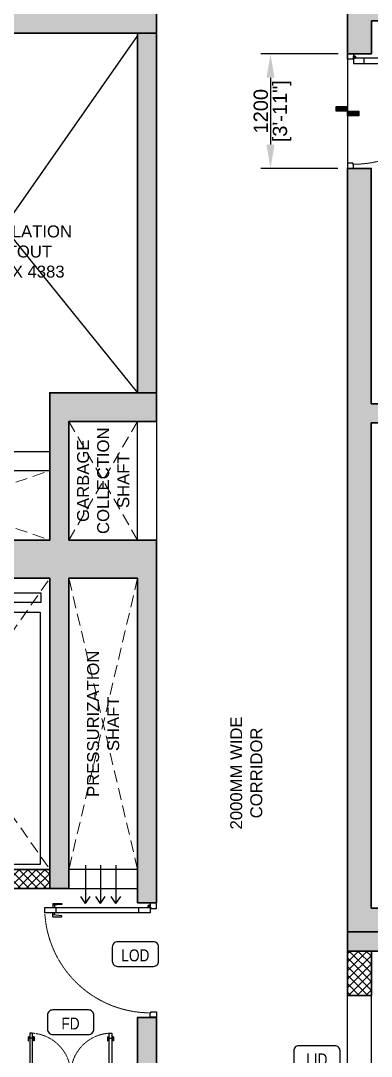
# Model space of a CAD drawing. Header units: millimetres. Extents: x 91566 to 131129, y 141753 to 207061.
# Drawn here: x 110209 to 113884, y 186904 to 197751 of the extents above; entities that cross this region are included whole.
import ezdxf
from ezdxf.enums import TextEntityAlignment as Align

# ---------------------------------------------------------------- set-up
doc = ezdxf.new("R2010")
doc.units = ezdxf.units.MM
for name, pattern in [('( Hidden )', [0.375, 0.25, -0.125]), ('3BHK  WEST_UN-3$0$DASHED', [0.75, 0.5, -0.25]), ('Core & corridor$0$Core_FF & Typical_TD$0$DASHED', [0.75, 0.5, -0.25])]:
    doc.linetypes.add(name, pattern=pattern)
for name, color, linetype in [('A-Dimensions', 4, 'Continuous'), ('A-Door', 11, 'Continuous'), ('A-Door Line', 8, 'Continuous'), ('A-Elevation 10', 8, 'Continuous'), ('A-Hatch', 252, 'Continuous'), ('A-Shaft', 8, 'Continuous'), ('A-Text Main', 44, 'Continuous')]:
    doc.layers.add(name, color=color, linetype=linetype)
doc.layers.add('A-Wall', color=240, linetype='Continuous', lineweight=35)
doc.styles.add('2024-08-29_TOWER-A$0$simplex-0.8', font='simplex.shx', dxfattribs={"width": 0.8})
doc.styles.add('ARIAL', font='ARIALN.TTF')
doc.styles.add('Core & corridor$0$Standard', font='arial.ttf')
doc.styles.add('S', font='arial.ttf', dxfattribs={"height": 150})
doc.dimstyles.new('DIMSMALL', dxfattribs={"dimtxt": 150, "dimasz": 250, "dimexe": 100, "dimexo": 100, "dimgap": 25, "dimtad": 1, "dimdec": 0, "dimzin": 0, "dimdsep": 46, "dimtxsty": 'S', "dimcen": 0, "dimdle": 100, "dimclrd": 8, "dimclre": 8, "dimclrt": 256, "dimazin": 0, "dimtfac": 1, "dimtdec": 0, "dimtix": 1, "dimtmove": 0, "dimatfit": 3, "dimldrblk": '12_DatumFilled', "dimfxl": 1, "dimtolj": 1, "dimtzin": 0, "dimlwd": -1, "dimlwe": -1, "dimarcsym": 1})

# ---------------------------------------------------------------- blocks, each defined once
blk = doc.blocks.new('Core & corridor$0$Core_FF & Typical_TD$0$FFD')
for p, q in [((34877, 16085), (34877, 16152)), ((34877, 16152), (34952, 16152)), ((34985, 16112), (34945, 16112)), ((34952, 16152), (34952, 16098)), ((34965, 16132), (34965, 16092)), ((35994, 16145), (35994, 16132)), ((36101, 16145), (35994, 16145)), ((35994, 16132), (36101, 16122)), ((36081, 16124), (36081, 16098)), ((36101, 16145), (36101, 16098)), ((34943, 16085), (34877, 16085)), ((34952, 16098), (34943, 16098)), ((34943, 16098), (34943, 16085)), ((36194, 16098), (34952, 16098)), ((34952, 16098), (34952, 16032)), ((34952, 16032), (36194, 16032)), ((34952, 16032), (34952, 16032)), ((35085, 16032), (35085, 16098)), ((35994, 15998), (36101, 16008)), ((35994, 15985), (35994, 15998)), ((36061, 16032), (36061, 16098)), ((36081, 16007), (36081, 16032)), ((36101, 15985), (36101, 16032)), ((36194, 16032), (36194, 16098)), ((36101, 15985), (35994, 15985)), ((34943, 14868), (34877, 14868)), ((34877, 14868), (34877, 14802)), ((34877, 14802), (34952, 14802)), ((34943, 14855), (34943, 14868)), ((34952, 14855), (34943, 14855)), ((34952, 14802), (34952, 14855))]:
    blk.add_line(p, q)
blk.add_circle((34965, 16112), 13.3)
at = {"linetype": 'Core & corridor$0$Core_FF & Typical_TD$0$DASHED', "lineweight": 0}
blk.add_arc((34950, 16102), 1247, 270.0822, 356.3506, dxfattribs=at)
blk = doc.blocks.new('Core & corridor$0$Core_FF & Typical_TD$0$bshdj')
for p, q in [((-2240, 1168), (-2240, 75)), ((-2173, 1168), (-2240, 1168)), ((-2173, 75), (-2173, 1168)), ((-120, 75), (-120, 1168)), ((-120, 1168), (-53, 1168)), ((-53, 1168), (-53, 75)), ((-2287, 1074), (-2240, 1074)), ((-2287, 1074), (-2287, 968)), ((-2287, 968), (-2273, 968)), ((-2273, 968), (-2264, 1074)), ((-2265, 1054), (-2240, 1054)), ((-2173, 1034), (-2240, 1034)), ((-2127, 1074), (-2173, 1074)), ((-2148, 1054), (-2173, 1054)), ((-2140, 968), (-2150, 1074)), ((-2127, 968), (-2140, 968)), ((-2127, 1074), (-2127, 968)), ((-167, 1074), (-167, 968)), ((-167, 1074), (-120, 1074)), ((-167, 968), (-153, 968)), ((-153, 968), (-143, 1074)), ((-145, 1054), (-120, 1054)), ((-120, 1034), (-53, 1034)), ((-7, 1074), (-53, 1074)), ((-28, 1054), (-53, 1054)), ((-20, 968), (-30, 1074)), ((-7, 968), (-20, 968)), ((-7, 1074), (-7, 968)), ((-2293, 0), (-2293, 75)), ((-2293, 75), (-2240, 75)), ((-2227, 0), (-2293, 0)), ((-2273, 88), (-2233, 88)), ((-2253, 108), (-2253, 68)), ((-2173, 208), (-2240, 208)), ((-2240, 75), (-2240, 67)), ((-2240, 75), (-2173, 75)), ((-2240, 67), (-2227, 67)), ((-2227, 67), (-2227, 0)), ((-120, 208), (-53, 208)), ((-53, 75), (-120, 75)), ((-120, 75), (-120, 75)), ((-67, 67), (-67, 0)), ((-53, 67), (-67, 67)), ((-67, 0), (0, 0)), ((-20, 88), (-60, 88)), ((0, 75), (-53, 75)), ((-53, 75), (-53, 67)), ((-40, 108), (-40, 68)), ((0, 0), (0, 75))]:
    blk.add_line(p, q)
for centre in [(-2253, 88), (-40, 88)]:
    blk.add_circle(centre, 13.3)
at = {"linetype": 'Core & corridor$0$Core_FF & Typical_TD$0$DASHED', "lineweight": 0}
for centre, start, end in [((-2243, 73), 0.0822, 86.3506), ((-50, 73), 93.6494, 179.9178)]:
    blk.add_arc(centre, 1097, start, end, dxfattribs=at)
blk = doc.blocks.new('Core & corridor$0$A$C436b777d')
at = {"layer": 'A-Hatch'}
h = blk.add_hatch(color=256, dxfattribs=at)
h.dxf.hatch_style = 1
h.paths.add_polyline_path([(3500, 19811), (250, 19811), (250, 20212), (3500, 20212)])
h = blk.add_hatch(color=256, dxfattribs=at)
h.dxf.hatch_style = 1
h.paths.add_polyline_path([(250, -3073), (2950, -3073), (2950, -2673), (0, -2673), (0, -12133), (2950, -12133), (2950, -11733), (250, -11733), (250, -9578), (2950, -9578), (2950, -9378), (250, -9378), (250, -7223), (2950, -7223), (2950, -5565), (2700, -5565), (2700, -6973), (250, -6973)])
h.paths.add_polyline_path([(3300, 6581), (3300, 9502), (3500, 9502), (3500, 35), (0, 35), (1, 6682), (250, 6682), (250, 435), (3300, 435)])
edge = h.paths.add_edge_path()
edge.add_line((3300, 14502), (2580, 14502))
edge.add_line((2580, 14502), (2580, 15744))
edge.add_line((2580, 15744), (3500, 15744))
edge.add_line((3500, 15744), (3500, 16044))
edge.add_line((3500, 16044), (2380, 16044))
edge.add_line((2380, 16044), (2380, 14502))
edge.add_line((2380, 14502), (0, 14502))
edge.add_line((0, 14502), (0, 7867))
edge.add_line((0, 7867), (250, 7867))
edge.add_line((250, 7867), (250, 14102))
edge.add_line((250, 14102), (2380, 14102))
edge.add_line((2380, 14102), (2380, 10852))
edge.add_line((2380, 10852), (2580, 10852))
edge.add_line((2580, 10852), (2580, 14102))
edge.add_line((2580, 14102), (3300, 14102))
edge.add_line((3300, 14102), (3300, 10702))
edge.add_line((3300, 10702), (3500, 10702))
edge.add_line((3500, 10702), (3500, 14502))
edge.add_line((3500, 14502), (2580, 14502))
h = blk.add_hatch(color=256, dxfattribs=at)
h.dxf.hatch_style = 1
h.paths.add_polyline_path([(2580, 14502), (2580, 15744), (3500, 15744), (3500, 16044), (2380, 16044), (2380, 14502), (0, 14502), (0, 7867), (250, 7867), (250, 14102), (2380, 14102), (2380, 10852), (2580, 10852), (2580, 14102), (3300, 14102), (3300, 10702), (3500, 10702), (3500, 14502)])
h = blk.add_hatch(dxfattribs=at)
h.set_pattern_fill('ANSI37', color=256, scale=20)
h.set_pattern_definition([(45, (27573.86, 93), (-44.90128, 44.90128), []), (135, (27573.86, 93), (-44.90128, -44.90128), [])])
h.paths.add_polyline_path([(1915, 11052), (2380, 11052), (2380, 10852), (1915, 10852)])
h = blk.add_hatch(color=256, dxfattribs=at)
h.dxf.hatch_style = 1
h.paths.add_polyline_path([(8450, 10397), (8450, 5437), (5501, 5437), (5501, 5637), (8200, 5637), (8200, 7767), (5500, 7767), (5500, 8067), (8200, 8067), (8200, 10197), (5501, 10197), (5501, 10397), (8450, 10397), (8450, 5637)])
at = {"layer": 'A-Hatch', "linetype": 'Continuous'}
h = blk.add_hatch(dxfattribs=at)
h.set_pattern_fill('ANSI37', color=256, scale=20)
h.set_pattern_definition([(45, (22372.114, 0), (-44.90128, 44.90128), []), (135, (22372.114, 0), (-44.90128, -44.90128), [])])
h.paths.add_polyline_path([(5751, 10197), (5501, 10197), (5501, 9732), (5751, 9732)])
h.paths.add_polyline_path([(5751, 8532), (5500, 8532), (5500, 8067), (5751, 8067)])
h.paths.add_polyline_path([(5750, 7767), (5500, 7767), (5500, 7302), (5750, 7302)])
h.paths.add_polyline_path([(5751, 6102), (5501, 6102), (5501, 5637), (5751, 5637)])
at = {"layer": 'A-Elevation 10', "color": 8}
for points in [[(3300, 15744), (3500, 15744), (3500, 14502), (3300, 14502)], [(250, 15428), (2380, 15428), (2380, 15228), (250, 15228)]]:
    blk.add_lwpolyline(points, close=True, dxfattribs=at)
at = {"layer": 'A-Elevation 10'}
for points in [[(2286, 13950), (2286, 13849), (358, 13849), (358, 13950)], [(350, 13747), (2278, 13747), (2278, 11102), (350, 11102)], [(2580, 10852), (3300, 10852), (3300, 11052), (2580, 11052)], [(5500, 9732), (5750, 9732), (5750, 8532), (5500, 8532)]]:
    blk.add_lwpolyline(points, close=True, dxfattribs=at)
for points in [[(2756, 11097), (2756, 10693)], [(2912, 11097), (2912, 10693)], [(3074, 11097), (3074, 10693)], [(2756, 10693), (2707, 10767)], [(2756, 10693), (2805, 10767)], [(2912, 10693), (2863, 10767)], [(2912, 10693), (2961, 10767)], [(3074, 10693), (3025, 10767)], [(3074, 10693), (3123, 10767)]]:
    blk.add_lwpolyline(points, dxfattribs=at)
at = {"layer": 'A-Shaft', "linetype": '( Hidden )', "lineweight": 0, "ltscale": 500}
for points in [[(3300, 15744), (2580, 14502)], [(2580, 15744), (3300, 14502)], [(250, 15228), (2380, 14502)], [(250, 14102), (2380, 11052)], [(250, 11052), (2380, 14102)], [(3300, 11052), (2580, 14102)], [(3300, 14102), (2580, 11052)]]:
    blk.add_lwpolyline(points, dxfattribs=at)
at = {"layer": 'A-Shaft', "linetype": '( Hidden )', "lineweight": 0, "ltscale": 500, "elevation": -549784}
blk.add_lwpolyline([(250, 14502), (2380, 15228)], dxfattribs=at)
at = {"layer": 'A-Wall'}
for points in [[(3500, 19811), (250, 19811), (250, 20212), (3500, 20212)], [(1915, 11052), (2380, 11052), (2380, 10852), (1915, 10852)], [(5501, 10197), (5751, 10197), (5751, 9732), (5501, 9732)]]:
    blk.add_lwpolyline(points, close=True, dxfattribs=at)
for points in [[(3300, 14502), (2580, 14502), (2580, 15744), (3500, 15744), (3500, 16044), (2380, 16044), (2380, 14502), (0, 14502), (0, 7867), (250, 7867), (250, 14102), (2380, 14102), (2380, 10852), (2580, 10852), (2580, 14102), (3300, 14102), (3300, 10702), (3500, 10702), (3500, 14502), (2580, 14502)], [(8450, 5637), (8450, 5437), (5501, 5437), (5501, 5637), (8200, 5637), (8200, 7767), (5500, 7767), (5500, 8067), (8200, 8067), (8200, 10197), (5501, 10197), (5501, 10397), (8450, 10397), (8450, 5637), (8450, 5637)], [(3300, 6581), (3300, 9502), (3500, 9502), (3500, 35), (0, 35), (1, 6682), (250, 6682), (250, 435), (3300, 435), (3300, 6581)]]:
    blk.add_lwpolyline(points, dxfattribs=at)
at = {"layer": 'A-Door', "ltscale": 5, "xscale": -0.8888888873636421, "yscale": 0.8888888873636421, "zscale": 0.8888888873636421}
blk.add_blockref('Core & corridor$0$Core_FF & Typical_TD$0$FFD', (34501, -3655), dxfattribs=at)
at = {"layer": 'A-Door', "ltscale": 5, "xscale": -0.3924322638604998, "yscale": 0.3924322638604998, "zscale": 0.3924322638604998, "rotation": 2.499823548163251e-07}
blk.add_blockref('Core & corridor$0$Core_FF & Typical_TD$0$bshdj', (2150, 8878), dxfattribs=at)
at = {"layer": 'A-Text Main', "char_height": 125, "attachment_point": 5, "rotation": 90, "line_spacing_factor": 1.010232, "style": 'Core & corridor$0$Standard'}
for s, insert, width in [('GARBAGE COLLECTION SHAFT', (2940, 15123), 950.15), ('PRESSURIZATION SHAFT', (2940, 12577), 1215.94)]:
    blk.add_mtext(s, dxfattribs=dict(at, insert=insert, width=width))
blk = doc.blocks.new('2024-08-29_TOWER-A$0$WNTG')
at = {"layer": 'A-Text Main'}
blk.add_lwpolyline([(-188, 246), (188, 246, -0.414214), (243, 191), (243, 43, -0.414214), (188, -12), (-188, -12, -0.414214), (-243, 43), (-243, 191, -0.414214)], format="xyb", close=True, dxfattribs=at)
at = {"layer": 'A-Text Main', "style": '2024-08-29_TOWER-A$0$simplex-0.8', "width": 0.8}
blk.add_attdef('WNTG', text='', height=150, dxfattribs=at).set_placement((-2, 43), align=Align.CENTER)
blk = doc.blocks.new('Core & corridor')
at = {"layer": 'A-Shaft', "ltscale": 300}
for points in [[(10845, 48440), (13895, 44671)], [(13895, 48415), (10845, 44055)]]:
    blk.add_lwpolyline(points, dxfattribs=at)
at = {"ltscale": 300}
blk.add_blockref('Core & corridor$0$A$C436b777d', (10595, 28627), dxfattribs=at)
at = {"layer": 'A-Text Main'}
ref = blk.add_blockref('2024-08-29_TOWER-A$0$WNTG', (13873, 38909), dxfattribs=dict(at, xscale=-1, rotation=180))
ref.add_attrib('WNTG', 'LOD', dxfattribs={"height": 125, "style": 'ARIAL'}).set_placement((13872, 38716), align=Align.CENTER)
ref = blk.add_blockref('2024-08-29_TOWER-A$0$WNTG', (13194, 38195), dxfattribs=dict(at, xscale=-1, rotation=180))
ref.add_attrib('WNTG', 'FD', dxfattribs={"height": 125, "style": 'ARIAL'}).set_placement((13192, 38002), align=Align.CENTER)
ref = blk.add_blockref('2024-08-29_TOWER-A$0$WNTG', (15775, 37820), dxfattribs=dict(at, xscale=-1, rotation=180))
ref.add_attrib('WNTG', 'LID', dxfattribs={"height": 125, "style": 'ARIAL'}).set_placement((15774, 37626), align=Align.CENTER)
at = {"layer": 'A-Text Main', "insert": (12635, 46150), "char_height": 125, "width": 950.15, "attachment_point": 5, "line_spacing_factor": 1.010232, "style": 'Core & corridor$0$Standard'}
blk.add_mtext('VENTILATION CUTOUT\\P3050 X 4383', dxfattribs=at)
at = {"layer": 'A-Text Main', "insert": (15035, 40689), "char_height": 125, "width": 1745.68, "attachment_point": 5, "rotation": 90, "line_spacing_factor": 1.010232, "style": 'Core & corridor$0$Standard'}
blk.add_mtext('2000MM WIDE CORRIDOR', dxfattribs=at)
blk = doc.blocks.new('A$Cd470dc81')
at = {"layer": 'A-Door'}
for p, q in [((0, -56), (0, 0)), ((0, 0), (62, 0)), ((62, 0), (62, -44)), ((56, -56), (0, -56)), ((62, -44), (56, -44)), ((56, -44), (56, -56)), ((90, -33), (57, -33)), ((1173, -44), (62, -44)), ((62, -44), (62, -100)), ((62, -100), (1173, -100)), ((62, -100), (62, -100)), ((74, -17), (74, -50)), ((174, -100), (174, -44)), ((1007, -6), (1007, -17)), ((1095, -6), (1007, -6)), ((1007, -17), (1095, -25)), ((1062, -100), (1062, -44)), ((1079, -23), (1079, -44)), ((1079, -121), (1079, -100)), ((1095, -6), (1095, -44)), ((1095, -139), (1095, -100)), ((1173, -100), (1173, -44)), ((1007, -128), (1095, -119)), ((1007, -139), (1007, -128)), ((1095, -139), (1007, -139)), ((56, -1144), (0, -1144)), ((0, -1144), (0, -1200)), ((56, -1156), (56, -1144)), ((62, -1156), (56, -1156)), ((62, -1200), (62, -1156)), ((0, -1200), (62, -1200))]:
    blk.add_line(p, q, dxfattribs=at)
blk.add_circle((74, -33), 11.1, dxfattribs=at)
at = {"layer": 'A-Door', "linetype": '3BHK  WEST_UN-3$0$DASHED', "lineweight": 0}
blk.add_arc((61, -42), 1114, 270.0822, 356.3506, dxfattribs=at)
blk = doc.blocks.new('TILE DROP')
at = {"layer": 'A-Door Line'}
h = blk.add_hatch(dxfattribs=at)
h.set_pattern_fill('ANSI31', color=8, scale=0.1)
h.set_pattern_definition([(45, (-18.584744, -6.592634), (-0.008838835, 0.008838835), [])])
h.paths.add_polyline_path([(0, 0.05), (-0.12, 0.05), (-0.12, 0), (0, 0)])
h.paths.add_polyline_path([(0.12, -0.05), (0.12, 0), (0, 0), (0, -0.05)])
at = {"layer": 'A-Door Line', "color": 8}
for points in [[(-0.12, 0), (-0.12, 0.05), (0, 0.05), (0, 0)], [(0, -0.05), (0, 0), (0.12, 0), (0.12, -0.05)]]:
    blk.add_lwpolyline(points, close=True, dxfattribs=at)
blk = doc.blocks.new('Unit_2')
at = {"layer": 'A-Hatch', "linetype": 'Continuous'}
h = blk.add_hatch(color=256, dxfattribs=at)
h.dxf.hatch_style = 1
h.paths.add_polyline_path([(252, 9545), (4267, 9545), (4267, 9795), (250, 9795), (250, 14070), (817, 14070), (817, 14320), (0, 14320), (0, 9197), (252, 9197)])
h.paths.add_polyline_path([(6027, 13971), (6027, 14320), (4167, 14320), (4167, 14070), (5777, 14070), (5777, 13971)])
h.paths.add_polyline_path([(7687, 14320), (7437, 14320), (7437, 12653), (7687, 12653), (7687, 14070), (9365, 14070), (9365, 14320)])
h.paths.add_polyline_path([(5777, 13221), (5777, 9545), (7687, 9545), (7687, 9795), (6027, 9795), (6027, 13221)])
h.paths.add_polyline_path([(11115, 9795), (8687, 9795), (8687, 9545), (11365, 9545), (11365, 13220), (11115, 13220)])
h.paths.add_polyline_path([(11365, 5755), (8727, 5755), (8727, 5505), (11115, 5505), (11115, 0), (11365, 0)])
h.paths.add_polyline_path([(7625, 250), (7625, 3195), (5741, 3195), (5741, 2995), (7425, 2995), (7425, 250), (6800, 250), (6800, 0), (8075, 0), (8075, 250)])
h.paths.add_polyline_path([(4327, 1729), (4327, 3735), (4127, 3735), (4127, 1729)], flags=17)
h.paths.add_polyline_path([(250, 5532), (4327, 5532), (4327, 4735), (4127, 4735), (4127, 5332), (250, 5332), (250, 250), (3030, 250), (3030, 0), (0, 0), (0, 7997), (250, 7997)])
h.paths.add_polyline_path([(4130, 0), (6050, 0), (6050, 250), (5841, 250), (5841, 963), (5741, 963), (5741, 250), (4130, 250)])
at = {"layer": 'A-Door Line'}
blk.add_line((0, 9197), (0, 7997), dxfattribs=at)
at = {"layer": 'A-Wall'}
for points in [[(252, 9545), (4267, 9545), (4267, 9795), (250, 9795), (250, 14070), (817, 14070), (817, 14320), (0, 14320), (0, 9197), (252, 9197)], [(250, 5532), (4327, 5532), (4327, 4735), (4127, 4735), (4127, 5332), (250, 5332), (250, 250), (3030, 250), (3030, 0), (0, 0), (0, 7997), (250, 7997)]]:
    blk.add_lwpolyline(points, close=True, dxfattribs=at)
at = {"layer": 'A-Door', "linetype": 'Continuous'}
blk.add_blockref('A$Cd470dc81', (0, 9197), dxfattribs=at)
at = {"layer": 'A-Door Line', "color": 8, "xscale": 1000.000000000004, "yscale": 1000.000000000004, "zscale": 1000.000000000004}
blk.add_blockref('TILE DROP', (0, 8597), dxfattribs=at)
blk = doc.blocks.new('*D223')
at = {"layer": 'A-Dimensions', "color": 8, "transparency": 16777216}
for p, q in [((113536, 197403), (112727, 197403)), ((112827, 197153), (112827, 196453)), ((113534, 196203), (112727, 196203))]:
    blk.add_line(p, q, dxfattribs=at)
for points in [[(112785, 197153), (112869, 197153), (112827, 197403)], [(112785, 196453), (112869, 196453), (112827, 196203)]]:
    blk.add_solid(points, dxfattribs=at)
at = {"layer": 'Defpoints', "color": 0, "transparency": 16777216}
for p in [(113636, 197403), (112827, 196203), (113634, 196203)]:
    blk.add_point(p, dxfattribs=at)
at = {"layer": 'A-Dimensions', "lineweight": 30, "transparency": 16777216, "char_height": 150, "attachment_point": 5, "rotation": 90, "style": 'S'}
for s, insert in [('\\A1;[3\'-11"]', (112948, 196803)), ('\\A1;1200', (112726, 196803))]:
    blk.add_mtext(s, dxfattribs=dict(at, insert=insert))
blk = doc.blocks.new('12_DatumFilled')
at = {"color": 8, "linetype": 'ByBlock'}
blk.add_solid([(0, 0.577), (-1, 0), (0, -0.577)], dxfattribs=at)

msp = doc.modelspace()

# ---------------------------------------------------------------- hatches: boundary and pattern name
at = {"layer": 'A-Hatch'}
h = msp.add_hatch(color=256, dxfattribs=at)
h.dxf.hatch_style = 1
h.paths.add_polyline_path([(111633.1, 197621.1), (111433.1, 197621.1), (111433.1, 193853.8), (111633.1, 193853.8)])

# ---------------------------------------------------------------- linework, layer by layer
at = {"layer": 'A-Wall'}
msp.add_lwpolyline([(111633.1, 193853.8), (111433.1, 193853.8), (111433.1, 197621.1), (111633.1, 197621.1)], close=True, dxfattribs=at)

# ---------------------------------------------------------------- block references
msp.add_blockref('Core & corridor', (97538.5, 149182.5))

# ---------------------------------------------------------------- next in the draw order: block references
at = {"linetype": 'Continuous'}
msp.add_blockref('Unit_2', (113633.6, 188206.3), dxfattribs=at)

# ---------------------------------------------------------------- next in the draw order: dimensions: what is measured, and where the dimension line sits
at = {"layer": 'A-Dimensions', "lineweight": 30}
dim = msp.add_linear_dim(base=(112827.1, 196203.3), p1=(113635.7, 197403.3), p2=(113633.6, 196203.3), angle=90, dimstyle='DIMSMALL', override={"dimpost": '\\X'}, dxfattribs=at)
dim.commit()
dim.dimension.update_dxf_attribs({"geometry": '*D223', "text_midpoint": (112827.1, 196803.3)})

doc.saveas('drawing.dxf')
